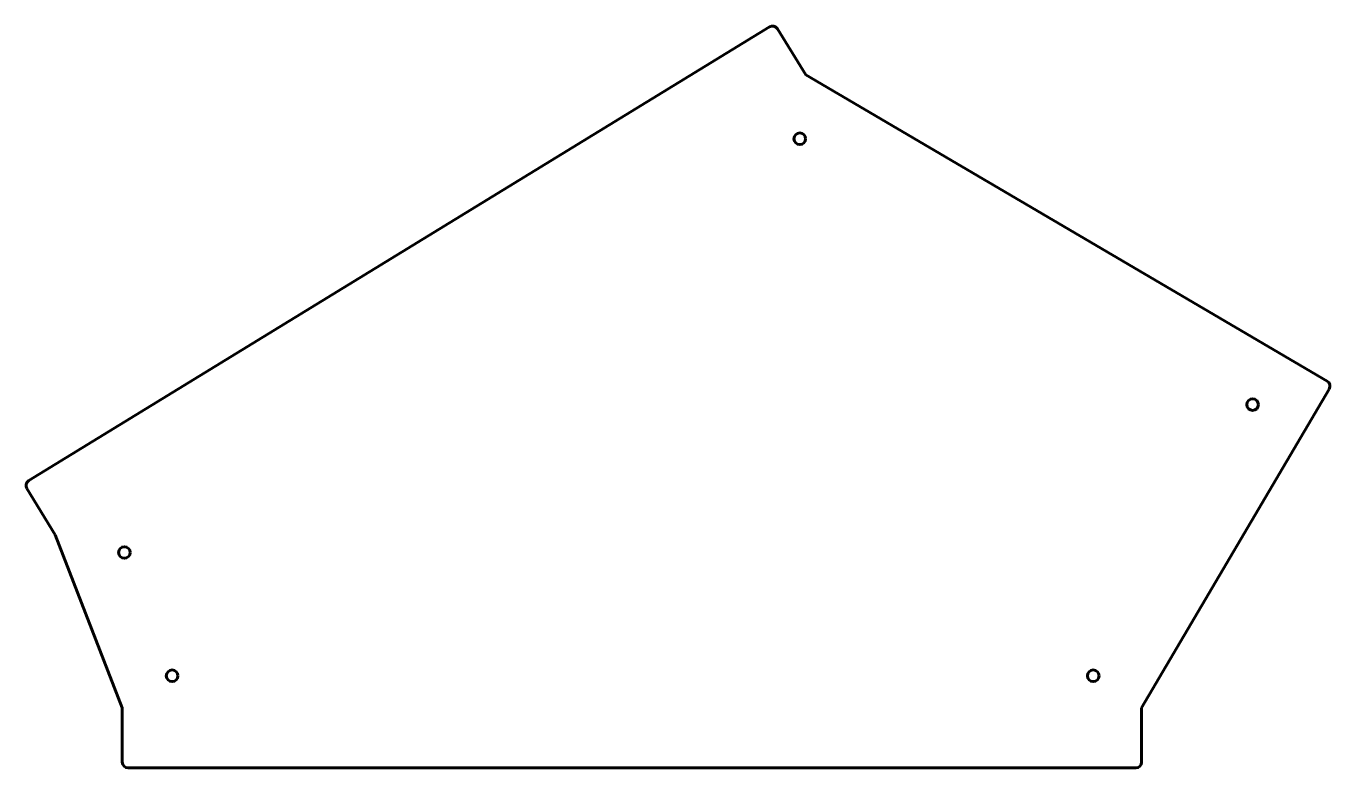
# Model space of a CAD drawing. Header units: millimetres. Extents: x -239 to 435, y -66 to 318.
import ezdxf

# ---------------------------------------------------------------- set-up
doc = ezdxf.new("R2010")
doc.units = ezdxf.units.MM
doc.linetypes.add('K5LT_BASIC', pattern=[0])
doc.layers.add('Системный слой', color=7, linetype='Continuous')

msp = doc.modelspace()

# ---------------------------------------------------------------- linework, layer by layer
at = {"layer": 'Системный слой', "color": 5, "linetype": 'K5LT_BASIC', "lineweight": 60, "true_color": 0x0000ff}
for p, q in [((145.6, 317.36), (-237.23, 82.75)), ((164.35, 292.5), (149.72, 316.37)), ((164.35, 292.5), (433.78, 134.21)), ((337.94, -34.85), (434.85, 130.11)), ((-238.22, 78.63), (-223.59, 54.75)), ((-223.59, 54.75), (-188.91, -34.85)), ((-188.91, -34.85), (-188.91, -62.85)), ((337.94, -34.85), (337.94, -62.85)), ((334.94, -65.85), (-185.91, -65.85))]:
    msp.add_line(p, q, dxfattribs=at)
for centre in [(161.26, 259.52), (395.31, 122.02), (-187.86, 45.57), (-163.18, -18.2), (312.93, -18.2)]:
    msp.add_circle(centre, 3, dxfattribs=at)
for centre, start, end in [((147.17, 314.8), 31.50151, 121.50151), ((432.26, 131.63), 329.56715, 59.56715), ((-235.66, 80.19), 121.50151, 211.50151), ((-185.91, -62.85), 180, 270), ((334.94, -62.85), 270, 0)]:
    msp.add_arc(centre, 3, start, end, dxfattribs=at)

doc.saveas('drawing.dxf')
